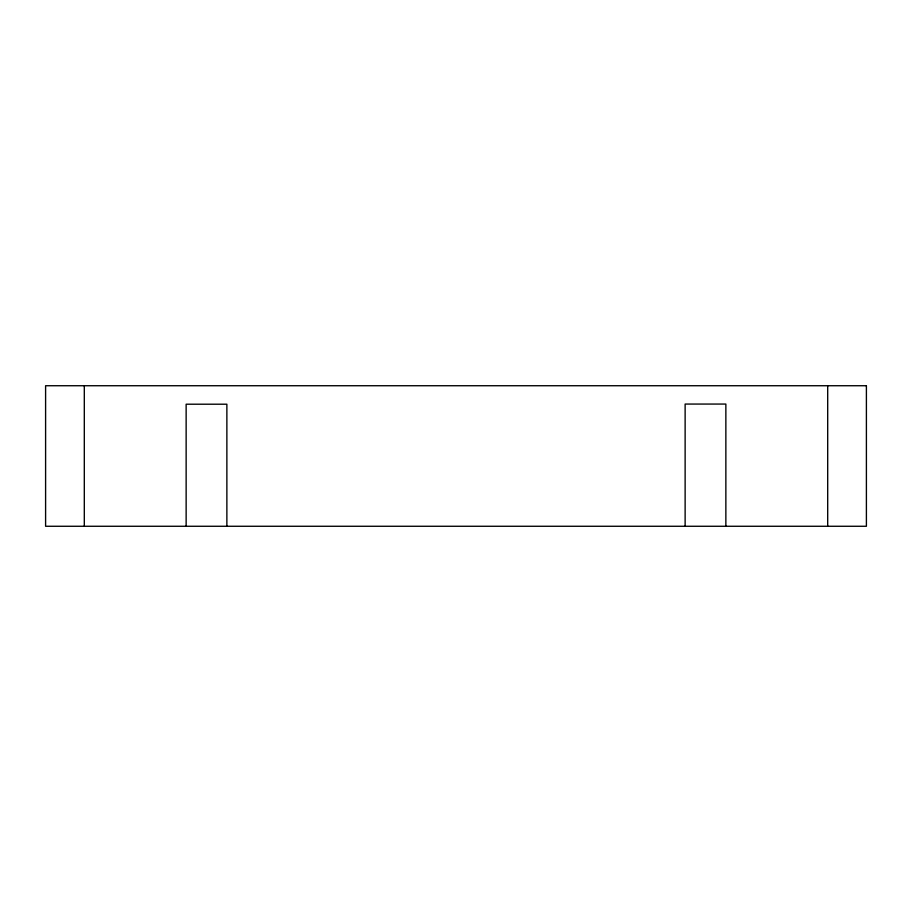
<?xml version="1.0" encoding="UTF-8"?>
<svg xmlns="http://www.w3.org/2000/svg" width="912" height="912" viewBox="0 0 912 912"><rect width="100%" height="100%" fill="white"/><g stroke="black" fill="none" stroke-linecap="round" stroke-linejoin="round"><path stroke-width="1.37" d="M827.697 385.73L827.697 526.27M725.861 526.27L725.861 404.062L685.129 404.062L685.129 526.27M226.871 526.27L226.871 404.21L186.139 404.21L186.139 526.27M84.303 385.73L84.303 526.27M866.4 385.73L45.6 385.73L45.6 526.27L866.4 526.27L866.4 385.73"/></g></svg>
